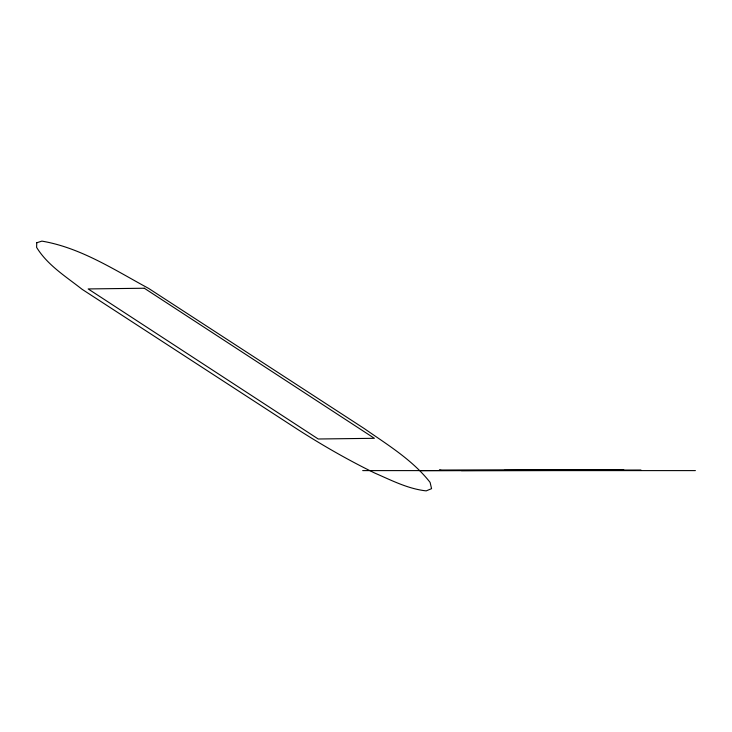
<?xml version="1.0" encoding="UTF-8"?>
<svg xmlns="http://www.w3.org/2000/svg" width="732" height="732" viewBox="0 0 732 732"><rect width="100%" height="100%" fill="white"/><g stroke="black" fill="none" stroke-linecap="round" stroke-linejoin="round"><path stroke-width="1.1" d="M421.412 470.63L623.856 469.99L439.365 470.036L441.423 470.456M504.229 470.356L641.186 470.283L461.352 470.63M362.688 470.603L695.4 470.603M36.783 242.74L36.6 247.343C47.47 265.194 65.944 276.559 82.011 289.25L297.732 429.455C322.592 445.385 348.222 460.108 374.766 473.064C391.373 480.274 407.934 488.885 426.189 490.879L431.569 488.665L430.096 482.388C412.482 459.879 387.484 444.791 364.353 428.623L148.642 288.417C114.613 269.989 80.657 247.654 41.916 241.121L36.783 242.74M144.314 288.234L88.169 288.939L318.228 438.999L374.363 438.303L144.314 288.234"/></g></svg>
